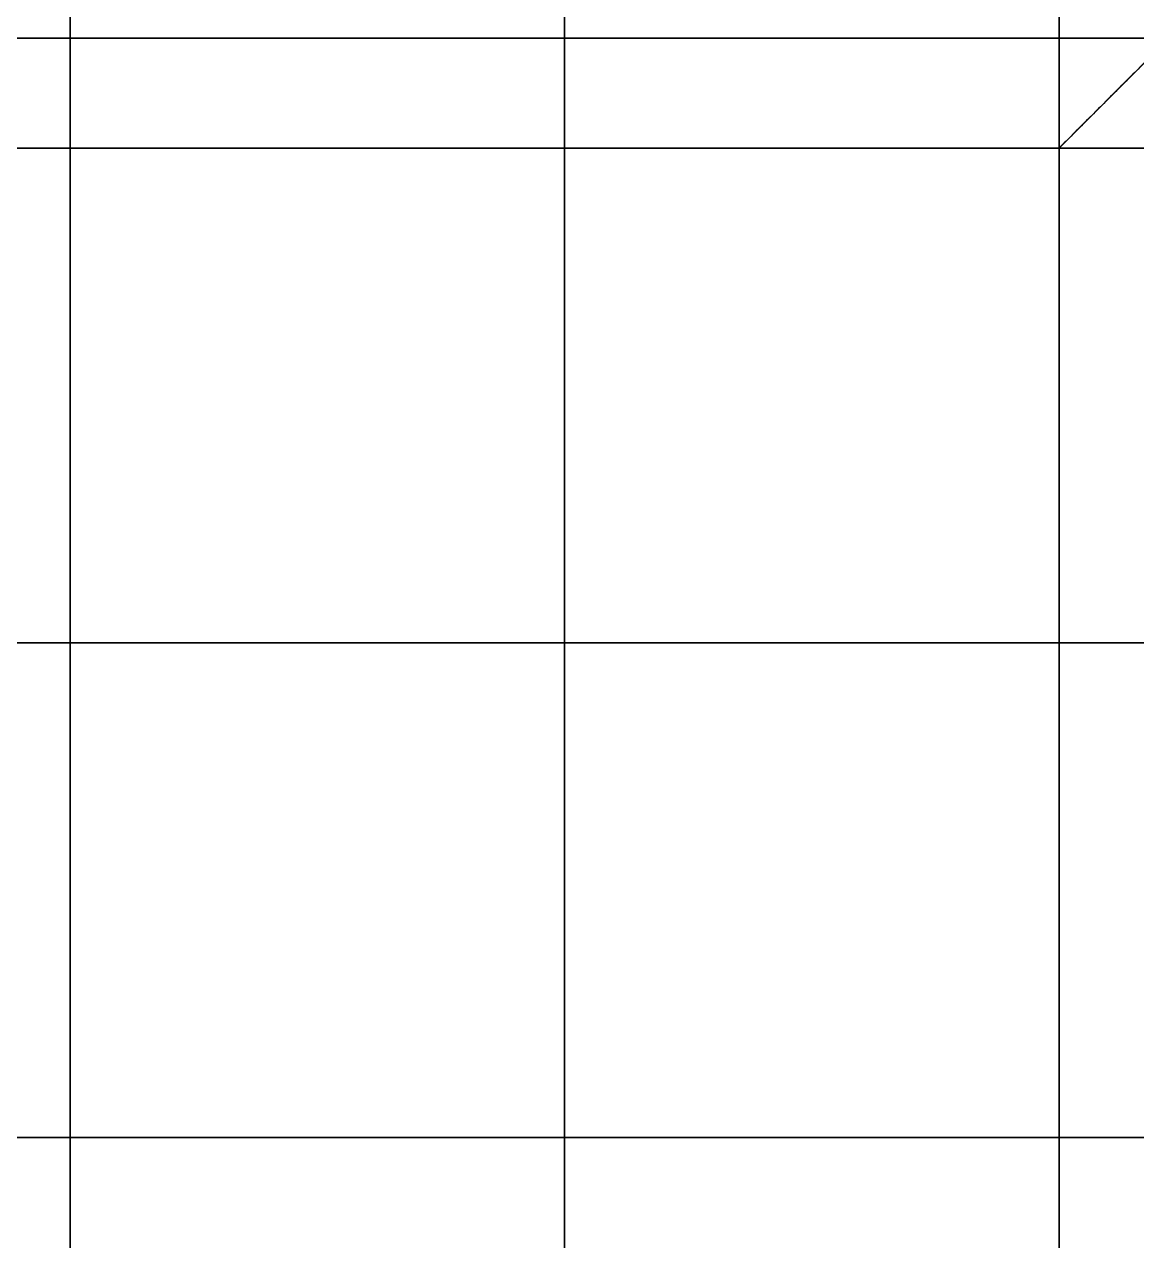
# Model space of a CAD drawing. Header units: millimetres. Extents: x -6529 to 809, y -8611 to 207.
# Drawn here: x 750.19 to 770.44, y -7354.88 to -7332.75 of the extents above; entities that cross this region are included whole.
import ezdxf

# ---------------------------------------------------------------- set-up
doc = ezdxf.new("R2010")
doc.units = ezdxf.units.MM
doc.header["$MEASUREMENT"] = 0
doc.layers.add('platen', color=7, linetype='Continuous', true_color=0x007f00)
doc.layers.add('staal', color=5, linetype='Continuous', true_color=0x0000ff)

# ---------------------------------------------------------------- blocks, each defined once
blk = doc.blocks.new('plaat base')
at = {"layer": 'platen'}
for p, q in [((58, -600), (1258, -600)), ((58, -600, 18), (1258, -600, 18))]:
    blk.add_line(p, q, dxfattribs=at)
for points in [[(1258, 58), (1108, 58), (958, 58)], [(1258, 58, 18), (1108, 58, 18), (958, 58, 18)], [(1258, 58, 9), (1108, 58, 9), (958, 58, 9)], [(1258, -300), (1258, -121), (1258, 58)], [(1258, 58), (1258, 58, 9), (1258, 58, 18)], [(1258, -300, 18), (1258, -121, 18), (1258, 58, 18)], [(1258, -300, 9), (1258, -121, 9), (1258, 58, 9)], [(358, 0), (179, 0), (0, 0)], [(358, 0, 18), (179, 0, 18), (0, 0, 18)], [(358, 0, 9), (179, 0, 9), (0, 0, 9)], [(1258, -121), (1258, -121, 9), (1258, -121, 18)], [(0, -300), (29, -300), (58, -300)], [(0, -300, 18), (29, -300, 18), (58, -300, 18)], [(0, -300, 9), (29, -300, 9), (58, -300, 9)], [(58, -300), (58, -300, 9), (58, -300, 18)], [(58, -300), (58, -450), (58, -600)], [(58, -300, 18), (58, -450, 18), (58, -600, 18)], [(58, -300, 9), (58, -450, 9), (58, -600, 9)], [(1316, -300), (1287, -300), (1258, -300)], [(1258, -300), (1258, -300, 9), (1258, -300, 18)], [(1316, -300, 18), (1287, -300, 18), (1258, -300, 18)], [(1316, -300, 9), (1287, -300, 9), (1258, -300, 9)], [(58, -450), (58, -450, 9), (58, -450, 18)], [(58, -600), (29, -600), (0, -600)], [(58, -600, 18), (29, -600, 18), (0, -600, 18)], [(58, -600, 9), (29, -600, 9), (0, -600, 9)], [(58, -600), (58, -600, 9), (58, -600, 18)], [(1258, -900), (1258, -750), (1258, -600)], [(1258, -600), (1258, -600, 9), (1258, -600, 18)], [(1258, -900, 18), (1258, -750, 18), (1258, -600, 18)], [(1258, -600), (1287, -600), (1316, -600)], [(1258, -600, 18), (1287, -600, 18), (1316, -600, 18)], [(1258, -900, 9), (1258, -750, 9), (1258, -600, 9)], [(1258, -600, 9), (1287, -600, 9), (1316, -600, 9)], [(1258, -750), (1258, -750, 9), (1258, -750, 18)], [(0, -900), (29, -900), (58, -900)], [(0, -900, 18), (29, -900, 18), (58, -900, 18)], [(0, -900, 9), (29, -900, 9), (58, -900, 9)], [(58, -900), (58, -900, 9), (58, -900, 18)], [(58, -900), (58, -1079), (58, -1258)], [(58, -900, 18), (58, -1079, 18), (58, -1258, 18)], [(58, -900, 9), (58, -1079, 9), (58, -1258, 9)], [(1316, -900), (1287, -900), (1258, -900)], [(1258, -900), (1258, -900, 9), (1258, -900, 18)], [(1316, -900, 18), (1287, -900, 18), (1258, -900, 18)], [(1316, -900, 9), (1287, -900, 9), (1258, -900, 9)], [(58, -1079), (58, -1079, 9), (58, -1079, 18)], [(958, -1200), (1137, -1200), (1316, -1200)], [(958, -1200, 18), (1137, -1200, 18), (1316, -1200, 18)], [(958, -1200, 9), (1137, -1200, 9), (1316, -1200, 9)], [(58, -1258), (58, -1258, 9), (58, -1258, 18)], [(58, -1258), (208, -1258), (358, -1258)], [(58, -1258, 18), (208, -1258, 18), (358, -1258, 18)], [(58, -1258, 9), (208, -1258, 9), (358, -1258, 9)]]:
    blk.add_open_spline(points, degree=2, dxfattribs=at)
blk = doc.blocks.new('plaat laag')
at = {"layer": 'platen'}
for points in [[(-1.184, -357.998), (-0.592, -178.999), (0, 0)], [(0, 0, 300), (-0.096, -29, 300), (-0.192, -58, 300)], [(0, -0.001, 300), (-0.096, -29, 300), (-0.192, -58, 300)], [(7.816, -358.028), (8.408, -179.029), (9, -0.03)], [(9, -0.03, 300), (8.904, -29.03, 300), (8.808, -58.029, 300)], [(9, -0.03, 300), (8.904, -29.03, 300), (8.808, -58.029, 300)], [(16.816, -358.058), (17.408, -179.059), (18, -0.06)], [(18, -0.06, 300), (17.904, -29.059, 300), (17.808, -58.059, 300)], [(18, -0.06, 300), (17.904, -29.06, 300), (17.808, -58.059, 300)], [(-0.192, -58, 300), (-2.175, -657.996, 300), (-4.159, -1257.993, 300)], [(-0.192, -58, 658), (-0.688, -207.999, 658), (-1.184, -357.998, 658)], [(-0.192, -58, 300), (8.808, -58.029, 300), (17.808, -58.059, 300)], [(-0.192, -58, 300), (-0.192, -58, 479), (-0.192, -58, 658)], [(-0.192, -58, 658), (8.808, -58.029, 658), (17.808, -58.059, 658)], [(-0.192, -58, 300), (8.808, -58.029, 300), (17.808, -58.059, 300)], [(-0.192, -58, 479), (8.808, -58.029, 479), (17.808, -58.059, 479)], [(8.808, -58.029, 658), (8.312, -208.029, 658), (7.816, -358.028, 658)], [(8.808, -58.029, 300), (8.808, -58.029, 479), (8.808, -58.029, 658)], [(17.808, -58.059, 300), (15.825, -658.056, 300), (13.841, -1258.053, 300)], [(17.808, -58.059, 658), (17.312, -208.058, 658), (16.816, -358.058, 658)], [(17.808, -58.059, 300), (17.808, -58.059, 479), (17.808, -58.059, 658)], [(-3.167, -957.995, 600), (-3.759, -1136.994, 600), (-4.351, -1315.993, 600)], [(-4.159, -1257.993, -58), (-3.663, -1107.994, -58), (-3.167, -957.995, -58)], [(5.833, -958.025, 600), (5.241, -1137.024, 600), (4.649, -1316.023, 600)], [(4.841, -1258.023, -58), (5.337, -1108.024, -58), (5.833, -958.025, -58)], [(14.833, -958.054, 600), (14.241, -1137.053, 600), (13.649, -1316.052, 600)], [(13.841, -1258.053, -58), (14.337, -1108.053, -58), (14.833, -958.054, -58)], [(-4.351, -1315.993, 300), (-4.255, -1286.993, 300), (-4.159, -1257.993, 300)], [(-4.351, -1315.993, 300), (-4.255, -1286.993, 300), (-4.159, -1257.993, 300)], [(-4.159, -1257.993, 300), (4.841, -1258.023, 300), (13.841, -1258.053, 300)], [(-4.159, -1257.993, 300), (4.841, -1258.023, 300), (13.841, -1258.053, 300)], [(-4.159, -1257.993, 300), (-4.159, -1257.993, 121), (-4.159, -1257.993, -58)], [(-4.159, -1257.993, -58), (4.841, -1258.023, -58), (13.841, -1258.053, -58)], [(-4.159, -1257.993, 121), (4.841, -1258.023, 121), (13.841, -1258.053, 121)], [(4.649, -1316.023, 300), (4.745, -1287.023, 300), (4.841, -1258.023, 300)], [(4.649, -1316.023, 300), (4.745, -1287.023, 300), (4.841, -1258.023, 300)], [(4.841, -1258.023, 300), (4.841, -1258.023, 121), (4.841, -1258.023, -58)], [(13.649, -1316.052, 300), (13.745, -1287.052, 300), (13.841, -1258.053, 300)], [(13.649, -1316.052, 300), (13.745, -1287.052, 300), (13.841, -1258.053, 300)], [(13.841, -1258.053, 300), (13.841, -1258.053, 121), (13.841, -1258.053, -58)]]:
    blk.add_open_spline(points, degree=2, dxfattribs=at)
blk = doc.blocks.new('top plaat')
at = {"layer": 'platen'}
for points in [[(1276, 0), (1276, 20), (1276, 40)], [(1276, 0, 18), (1276, 20, 18), (1276, 40, 18)], [(1276, 0, 9), (1276, 20, 9), (1276, 40, 9)], [(1316, 0), (1296, 0), (1276, 0)], [(1276, 0), (1276, 0, 9), (1276, 0, 18)], [(1316, 0, 18), (1296, 0, 18), (1276, 0, 18)], [(1316, 0, 9), (1296, 0, 9), (1276, 0, 9)]]:
    blk.add_open_spline(points, degree=2, dxfattribs=at)

msp = doc.modelspace()

# ---------------------------------------------------------------- linework, layer by layer
at = {"layer": 'staal'}
for p, q in [((809.026, -7295.003, 1952), (769.026, -7335.003, 1952)), ((809.026, -7295.003, 676), (769.026, -7335.003, 676)), ((769.026, -7335.003, 1977), (771.026, -7333.003, 1977)), ((769.026, -7335.003, 701), (771.026, -7333.003, 701))]:
    msp.add_line(p, q, dxfattribs=at)
msp.add_lwpolyline([(-466.974, -7335.003), (769.026, -7335.003), (769.026, -8571.003), (-466.974, -8571.003)], close=True, dxfattribs=at)
for points in [[(809.026, -7295.003, 1952), (789.026, -7315.003, 1952), (769.026, -7335.003, 1952)], [(769.026, -7335.003, 1992), (789.026, -7315.003, 1992), (809.026, -7295.003, 1992)], [(809.026, -7295.003, 1992), (789.026, -7315.003, 1992), (769.026, -7335.003, 1992)], [(769.026, -7295.003, 716), (769.026, -7315.003, 716), (769.026, -7335.003, 716)], [(769.026, -7295.003, 1952), (769.026, -7315.003, 1952), (769.026, -7335.003, 1952)], [(769.026, -7295.003, 1334), (769.026, -7315.003, 1334), (769.026, -7335.003, 1334)], [(809.026, -7295.003), (789.026, -7315.003), (769.026, -7335.003)], [(769.026, -7335.003, 40), (789.026, -7315.003, 40), (809.026, -7295.003, 40)], [(809.026, -7295.003), (789.026, -7315.003), (769.026, -7335.003)], [(769.026, -7335.003, 40), (789.026, -7315.003, 40), (809.026, -7295.003, 40)], [(809.026, -7295.003, 716), (789.026, -7315.003, 716), (769.026, -7335.003, 716)], [(809.026, -7295.003, 676), (789.026, -7315.003, 676), (769.026, -7335.003, 676)], [(769.026, -7335.003, 716), (789.026, -7315.003, 716), (809.026, -7295.003, 716)], [(769.026, -7295.003, 40), (769.026, -7315.003, 40), (769.026, -7335.003, 40)], [(769.026, -7295.003, 676), (769.026, -7315.003, 676), (769.026, -7335.003, 676)], [(769.026, -7295.003, 658), (769.026, -7315.003, 658), (769.026, -7335.003, 658)], [(-468.974, -7333.003, 1990), (151.026, -7333.003, 1990), (771.026, -7333.003, 1990)], [(-468.974, -7333.003, 1954), (151.026, -7333.003, 1954), (771.026, -7333.003, 1954)], [(771.026, -7333.003, 38), (151.026, -7333.003, 38), (-468.974, -7333.003, 38)], [(771.026, -7333.003, 2), (151.026, -7333.003, 2), (-468.974, -7333.003, 2)], [(-468.974, -7333.003, 714), (151.026, -7333.003, 714), (771.026, -7333.003, 714)], [(-468.974, -7333.003, 678), (151.026, -7333.003, 678), (771.026, -7333.003, 678)], [(719.526, -7333.003, 1972), (745.276, -7333.003, 1972), (771.026, -7333.003, 1972)], [(771.026, -7333.003, 20), (745.276, -7333.003, 20), (719.526, -7333.003, 20)], [(719.526, -7333.003, 696), (745.276, -7333.003, 696), (771.026, -7333.003, 696)], [(771.026, -7333.003, 1977), (770.026, -7334.003, 1977), (769.026, -7335.003, 1977)], [(771.026, -7333.003, 25), (770.026, -7334.003, 25), (769.026, -7335.003, 25)], [(771.026, -7333.003, 25), (770.026, -7334.003, 25), (769.026, -7335.003, 25)], [(771.026, -7333.003, 701), (770.026, -7334.003, 701), (769.026, -7335.003, 701)], [(-466.974, -7335.003, 1952), (151.026, -7335.003, 1952), (769.026, -7335.003, 1952)], [(-466.974, -7335.003, 1992), (151.026, -7335.003, 1992), (769.026, -7335.003, 1992)], [(769.026, -7335.003), (151.026, -7335.003), (-466.974, -7335.003)], [(769.026, -7335.003, 40), (151.026, -7335.003, 40), (-466.974, -7335.003, 40)], [(-466.974, -7335.003, 676), (151.026, -7335.003, 676), (769.026, -7335.003, 676)], [(-466.974, -7335.003, 716), (151.026, -7335.003, 716), (769.026, -7335.003, 716)], [(719.526, -7335.003, 1972), (744.276, -7335.003, 1972), (769.026, -7335.003, 1972)], [(769.026, -7335.003, 20), (744.276, -7335.003, 20), (719.526, -7335.003, 20)], [(719.526, -7335.003, 696), (744.276, -7335.003, 696), (769.026, -7335.003, 696)], [(769.026, -7335.003, 1952), (769.026, -7335.003, 1972), (769.026, -7335.003, 1992)], [(769.026, -7335.003, 1952), (769.026, -7953.003, 1952), (769.026, -8571.003, 1952)], [(769.026, -7335.003, 1992), (769.026, -7953.003, 1992), (769.026, -8571.003, 1992)], [(769.026, -7335.003, 1972), (769.026, -7359.753, 1972), (769.026, -7384.503, 1972)], [(769.026, -7335.003, 1952), (769.026, -7335.003, 1972), (769.026, -7335.003, 1992)], [(769.026, -7335.003, 716), (789.026, -7335.003, 716), (809.026, -7335.003, 716)], [(769.026, -7335.003, 1952), (789.026, -7335.003, 1952), (809.026, -7335.003, 1952)], [(769.026, -7335.003, 716), (769.026, -7335.003, 1334), (769.026, -7335.003, 1952)], [(769.026, -7335.003, 1334), (789.026, -7335.003, 1334), (809.026, -7335.003, 1334)], [(769.026, -7335.003), (769.026, -7335.003, 20), (769.026, -7335.003, 40)], [(769.026, -7335.003), (769.026, -7953.003), (769.026, -8571.003)], [(769.026, -7335.003, 40), (769.026, -7953.003, 40), (769.026, -8571.003, 40)], [(769.026, -7335.003, 20), (769.026, -7359.753, 20), (769.026, -7384.503, 20)], [(769.026, -7335.003), (769.026, -7335.003, 20), (769.026, -7335.003, 40)], [(769.026, -7335.003, 676), (769.026, -7335.003, 696), (769.026, -7335.003, 716)], [(769.026, -7335.003, 676), (769.026, -7335.003, 696), (769.026, -7335.003, 716)], [(769.026, -7335.003, 676), (769.026, -7953.003, 676), (769.026, -8571.003, 676)], [(769.026, -7335.003, 716), (769.026, -7953.003, 716), (769.026, -8571.003, 716)], [(769.026, -7335.003, 696), (769.026, -7359.753, 696), (769.026, -7384.503, 696)], [(769.026, -7335.003, 40), (789.026, -7335.003, 40), (809.026, -7335.003, 40)], [(769.026, -7335.003, 40), (769.026, -7335.003, 358), (769.026, -7335.003, 676)], [(769.026, -7335.003, 676), (789.026, -7335.003, 676), (809.026, -7335.003, 676)], [(769.026, -7335.003, 658), (789.026, -7335.003, 658), (809.026, -7335.003, 658)]]:
    msp.add_open_spline(points, degree=2, dxfattribs=at)

# ---------------------------------------------------------------- block references
at = {"layer": 'platen'}
for name, p in [('top plaat', (-506.974, -7335.003, 1992)), ('plaat base', (-506.974, -7353.003, 40))]:
    msp.add_blockref(name, p, dxfattribs=at)
for p, rotation in [((769.026, -8611.003, 58), 180.1894193054993), ((809.026, -7335.003, 58), 270.1894193054011)]:
    msp.add_blockref('plaat laag', p, dxfattribs=dict(at, rotation=rotation))
at = {"layer": 'platen', "extrusion": (-1, 4.54671e-15, 0)}
msp.add_blockref('plaat base', (7295.003, 1934, -769.026), dxfattribs=at)
at = {"layer": 'platen', "extrusion": (0, -1, 0)}
msp.add_blockref('plaat base', (-506.974, 1934, 7335.003), dxfattribs=at)

doc.saveas('drawing.dxf')
